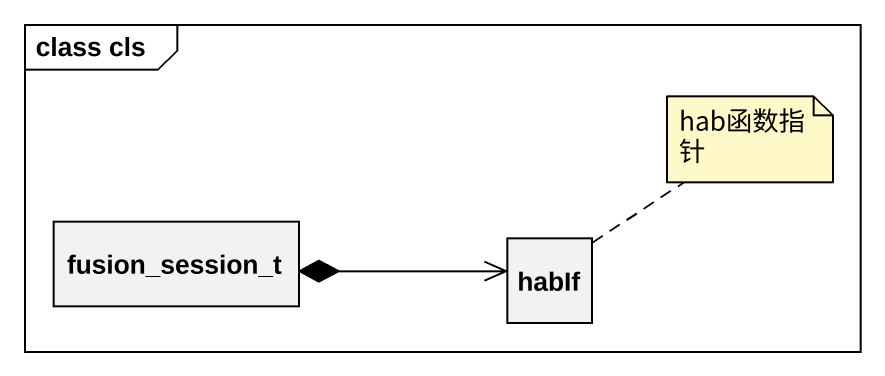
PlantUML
@startuml
mainframe class cls
hide circle
hide empty members
class fusion_session_t
class habIf
fusion_session_t *-right-> habIf
note top of habIf : hab函数指针
@enduml
